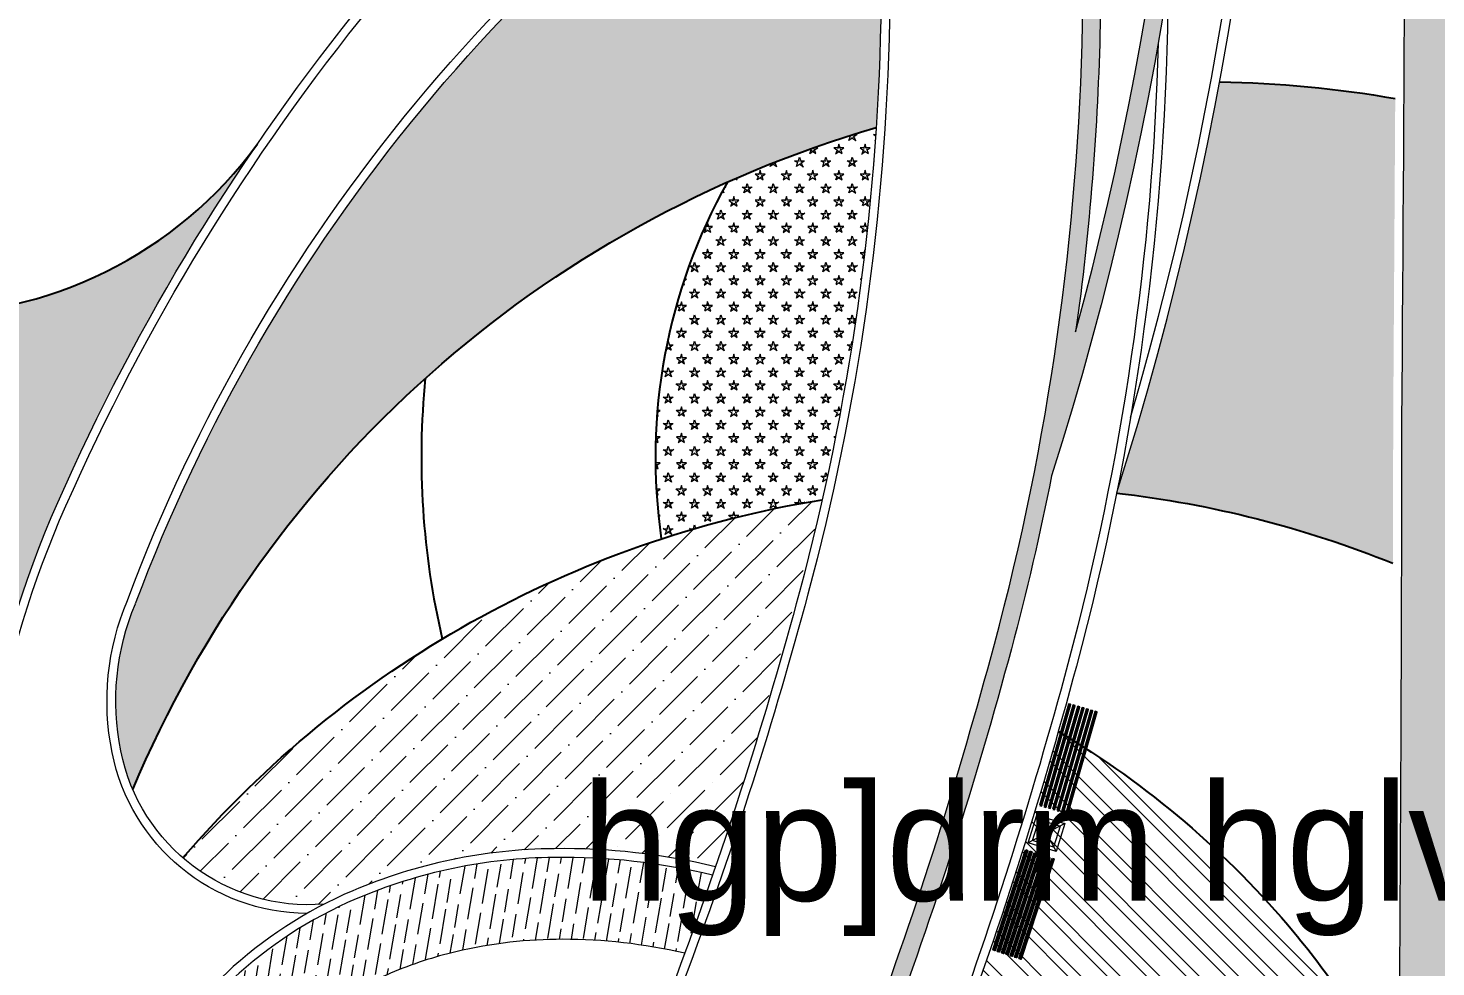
# Model space of a CAD drawing. Header units: inches. Extents: x 685564 to 685654, y 2762991 to 2763113.
# Drawn here: x 685606.58 to 685630.64, y 2763043.36 to 2763059.4 of the extents above; entities that cross this region are included whole.
import ezdxf

# ---------------------------------------------------------------- set-up
doc = ezdxf.new("R2010")
doc.units = ezdxf.units.IN
doc.header["$MEASUREMENT"] = 0
for name, color, linetype in [('BASE SITE$0$L-BASE-TEXT-MASTER', 40, 'Continuous'), ('HDB -HS- FURNITURE-SEATS - CONC. & WOOD', 42, 'Continuous'), ('HDB -PL-SEPERATION MOWING', 40, 'Continuous')]:
    doc.layers.add(name, color=color, linetype=linetype)
for name, color, linetype, lineweight in [('HDB -HS- FURNITURE-TRASH BIN', 10, 'Continuous', 9), ('HDB -HS-BASE- ASPHALT-COLOR (BLUE)', 253, 'Continuous', 9), ('HDB -HS-BASE- ASPHALT-COLOR (RED)', 253, 'Continuous', 9), ('HDB -HS-BASE- ASPHALT-COLOR (WHITE)', 253, 'Continuous', 9), ('HDB -HS-BASE- COLOR CONC. (BIEGE LIGHT)', 253, 'Continuous', 9), ('HDB -HS-BASE- CURB CONC. 15 CM', 34, 'Continuous', 20), ('HDB -HS-BASE- LIMIT OF WORK', 1, 'Continuous', 9), ('HDB -HS-BASE- SEPERATION LINE', 253, 'Continuous', 9), ('HDB -HS-BASE- TACTILE - (FIBER GLASS)', 253, 'Continuous', 9), ('HDB -PL-G. COVERS - Ad', 104, 'Continuous', 9), ('HDB -PL-G. COVERS - Ce', 104, 'Continuous', 9), ('HDB -PL-G. COVERS - Dv', 104, 'Continuous', 9), ('HDB -PL-G. COVERS - Of', 104, 'Continuous', 9), ('HDB -PL-G. COVERS - Pa', 104, 'Continuous', 9), ('HDB -PL-LAWN - Ps', 94, 'Continuous', 9)]:
    doc.layers.add(name, color=color, linetype=linetype, lineweight=lineweight)
doc.styles.add('BASE SITE$0$U-GLMLAY$0$Arabic', font='xarb.shx')
pattern_1 = [(170.3916718562587, (685662.7135365393, 2762594.455906399), (-0.04197170735124682, -0.2479324653651096), []), (260.3916718562587, (685662.0373570883, 2762594.570374691), (0.3336835432019495, -0.3115259613518472), [0.25146, -0.25146]), (260.3916718562587, (685662.1124881385, 2762594.557655992), (0.3336835432019495, -0.3115259613518472), [0.25146, -0.25146]), (170.3916718562587, (685662.0303618038, 2762594.529052614), (-0.4176269579044432, -0.184338969378372), [-0.6858, 0.0762]), (170.3916718562587, (685662.0233665192, 2762594.487730536), (-0.4176269579044432, -0.184338969378372), [-0.6858, 0.0762]), (170.3916718562587, (685662.0163712347, 2762594.446408459), (-0.4176269579044432, -0.184338969378372), [-0.6858, 0.0762]), (170.3916718562587, (685662.0093759501, 2762594.405086381), (-0.4176269579044432, -0.184338969378372), [-0.6858, 0.0762]), (170.3916718562587, (685662.0023806655, 2762594.363764304), (-0.4176269579044432, -0.184338969378372), [-0.6858, 0.0762])]
pattern_2 = [(349.3916718562588, (685662.7135365393, 2762594.455906399), (0.1636597631718714, 0.8738057461006576), []), (349.3916718562588, (685662.6726215986, 2762594.237454962), (0.1636597631718714, 0.8738057461006576), []), (259.3916718562588, (685662.7135365393, 2762594.455906399), (0.8738057461006576, -0.1636597631718713), [-0.22225, 0.22225]), (259.3916718562588, (685662.9319879758, 2762594.414991458), (0.8738057461006576, -0.1636597631718713), [-0.22225, 0.22225]), (259.3916718562588, (685663.1504394124, 2762594.374076517), (0.8738057461006576, -0.1636597631718713), [0.22225, -0.22225]), (259.3916718562588, (685663.368890849, 2762594.333161576), (0.8738057461006576, -0.1636597631718713), [0.22225, -0.22225]), (349.3916718562588, (685662.6317066578, 2762594.019003525), (0.1636597631718714, 0.8738057461006576), [0.22225, -0.22225]), (349.3916718562588, (685662.5907917169, 2762593.800552089), (0.1636597631718714, 0.8738057461006576), [0.22225, -0.22225])]
pattern_3 = [(138.3916718562587, (685662.7135365393, 2762594.455906399), (-0.1054155404908226, -0.1186976255997893), [])]

# ---------------------------------------------------------------- blocks, each defined once
blk = doc.blocks.new('BASE SITE$0$TRBIN 01')
blk.add_wipeout([(-0.24999999970154674, -0.049999998724768575), (-0.2500000020009858, 0.45000000017929), (0.25000000062887956, 0.45000000341091295), (0.25000000106610426, -0.04999999968521667)]).dxf.layer = 'HDB -HS- FURNITURE-TRASH BIN'
at = {"layer": 'HDB -HS- FURNITURE-TRASH BIN'}
for p, q in [((-0.2500000009313226, -0.04999999841675162), (0.2499999990686774, 0.450000002514571)), ((-0.2500000027939677, 0.4500000006519258), (0.25, -0.04999999981373549))]:
    blk.add_line(p, q, dxfattribs=at)
for points in [[(-0.2500000027939677, 0.4500000006519258), (0.2499999990686774, 0.450000002514571), (0.25, -0.04999999981373549), (-0.2500000018626451, -0.0499999993480742)], [(-0.1875000027939677, 0.3875000015832484), (0.1874999976716936, 0.387500002514571), (0.1875, 0.01249999972060323), (-0.1875000018626451, 0.01250000111758709)]]:
    blk.add_lwpolyline(points, close=True, dxfattribs=at)
blk = doc.blocks.new('BASE SITE$0$seat02A')
at = {"layer": 'HDB -HS- FURNITURE-SEATS - CONC. & WOOD'}
for points in [[(0.9000000008381903, 0.4699999990407377), (0.9000000006053597, 0.4999999995343387), (-0.8999999994412065, 0.4999999993015081), (-0.8999999996740371, 0.4699999992735684)], [(0.900000000372529, 0.3916666663717479), (0.900000000372529, 0.4216666663996875), (-0.8999999999068677, 0.4216666661668569), (-0.8999999996740371, 0.3916666659060866)], [(0.9000000001396984, 0.3133333327714354), (0.900000000372529, 0.3433333327993751), (-0.8999999999068677, 0.3433333332650363), (-0.8999999999068677, 0.313333333004266)], [(0.9000000001396984, 0.2349999996367842), (0.900000000372529, 0.2649999994318932), (-0.8999999996740371, 0.2649999996647239), (-0.8999999999068677, 0.2349999998696148)], [(0.9000000006053597, 0.1566666658036411), (0.900000000372529, 0.186666666297242), (-0.8999999999068677, 0.1866666660644114), (-0.8999999999068677, 0.1566666660364717)], [(0.9000000001396984, 0.0783333326689899), (0.9000000006053597, 0.1083333329297602), (-0.8999999999068677, 0.1083333329297602), (-0.8999999994412065, 0.07833333243615925)], [(0.9000000001396984, -2.328306436538696e-10), (0.900000000372529, 0.02999999956227839), (-0.8999999996740371, 0.02999999956227839), (-0.8999999999068677, -4.656612873077393e-10)]]:
    blk.add_lwpolyline(points, close=True, dxfattribs=at)

msp = doc.modelspace()

# ---------------------------------------------------------------- hatches: boundary and pattern name
at = {"layer": 'HDB -HS-BASE- ASPHALT-COLOR (BLUE)'}
h = msp.add_hatch(dxfattribs=at)
h.set_pattern_fill('BOX', color=256, scale=0.035, angle=224)
h.set_pattern_definition(pattern_2)
h.paths.add_polyline_path([(685594.8567814353, 2763103.103829821, -0.005558992174496256), (685614.3061837814, 2763102.454539739, 0.05624110609308549), (685613.7536913973, 2763104.530929411, 0.005375374689294758), (685594.9023969051, 2763105.153322253, 0.1077997410594611), (685588.6895859528, 2763103.942252661, 0.2935845992618385), (685579.7253207623, 2763090.622780306), (685578.1659594958, 2763017.308495765), (685580.1740849633, 2763015.317941251), (685581.7748572166, 2763090.579187606, -0.4145026630126847)])
at = {"layer": 'HDB -HS-BASE- ASPHALT-COLOR (RED)'}
h = msp.add_hatch(dxfattribs=at)
h.set_pattern_fill('BRSTONE', color=256, scale=0.03, angle=135)
h.set_pattern_definition(pattern_1)
h.paths.add_polyline_path([(685594.8122786852, 2763101.104325005, -0.004321876532306083), (685609.9001793558, 2763100.638005959, -0.001287156426287463), (685614.391946698, 2763100.448723273, 0.04721046872790379), (685614.3339712871, 2763102.253103822, 0.005569483612467556), (685594.8523311454, 2763102.903879341, 0.4145026630483832), (685581.9748119927, 2763090.574934659), (685580.3699996435, 2763015.12374081), (685582.1332319056, 2763013.375936705), (685583.7744051238, 2763090.536658135, -0.4145026631048138)])
at = {"layer": 'HDB -HS-BASE- ASPHALT-COLOR (WHITE)'}
h = msp.add_hatch(dxfattribs=at)
h.set_pattern_fill('ANSI31', color=256, scale=0.05, angle=58)
h.set_pattern_definition(pattern_3)
h.paths.add_polyline_path([(685581.9748119927, 2763090.574934659, -0.4145026630224126), (685594.8523311458, 2763102.903879339, -0.005569483612399751), (685614.3339712872, 2763102.253103821, 0.005305932532095368), (685614.3061837814, 2763102.454539739, 0.005559044003935131), (685594.8566000427, 2763103.103833857, 0.4144985104989595), (685581.7748572163, 2763090.579187605), (685580.1740849633, 2763015.317941251), (685580.3699996434, 2763015.12374081)])
at = {"layer": 'HDB -HS-BASE- COLOR CONC. (BIEGE LIGHT)'}
h = msp.add_hatch(dxfattribs=at)
h.set_pattern_fill('MUDSTONE', color=256, scale=2, angle=45, pattern_type=2)
h.set_pattern_definition([(80.39167185625872, (685662.7135365393, 2762594.455906399), (-0.1304295320628458, 0.4277711270830081), [0.6, -0.12, 0.4, -0.18, 0.54, -0.16])])
edge = h.paths.add_edge_path()
edge.add_spline(control_points=[(685609.7992350245, 2763040.504257809), (685609.8010133888, 2763040.507794469), (685609.8027953708, 2763040.511328989), (685610.0266996494, 2763040.954270668), (685610.3089845129, 2763041.364248437), (685610.7853270964, 2763041.899399979), (685610.9530211525, 2763042.065563048), (685611.3028811442, 2763042.373870824), (685611.4871759571, 2763042.517408207), (685612.028794076, 2763042.892313929), (685612.3992037851, 2763043.092279783), (685613.1445268096, 2763043.412250813), (685613.5175285926, 2763043.531968052), (685614.5060472643, 2763043.769200116), (685615.1207099932, 2763043.831320826), (685616.4112258884, 2763043.834412022), (685617.0915839336, 2763043.755427284), (685617.8006178215, 2763043.595610041)], knot_values=[5.122014888690014, 5.122014888690014, 5.122014888690014, 5.122014888690014, 5.123278984332736, 5.123278984332736, 5.280525863836226, 5.280525863836226, 5.35914930358797, 5.35914930358797, 5.437772743339715, 5.437772743339715, 5.588617306720401, 5.588617306720401, 5.739461870101088, 5.739461870101088, 5.990585260147656, 5.990585260147656, 6.283185307179586, 6.283185307179586, 6.283185307179586, 6.283185307179586], degree=3, periodic=0)
edge.add_arc((685550.787721244, 2763068.274376516), 71.41267270212899, 339.7828162022183, 340.9198196796327)
edge.add_arc((685615.7137065635, 2763034.208340087), 11.0240535634917, 76.55394078742232, 92.57568433983583)
edge.add_arc((685615.6503449121, 2763036.397493395), 8.834334130043533, 92.80320422089723, 113.2302997835863)
edge.add_arc((685615.0461524556, 2763037.809654794), 7.298350901977161, 113.2443301830566, 152.9104681225774)
edge.add_arc((685615.0315497161, 2763037.910937971), 7.239709380302107, 153.571485621254, 190.0372157951651)
edge.add_arc((685616.3049533451, 2763038.143431247), 8.534146865539617, 190.0841861058319, 210.5193129360663)
edge.add_arc((685617.9825867892, 2763039.161738194), 10.49651367283391, 210.6572953434558, 227.2947320747692)
edge.add_arc((685618.8692075349, 2763040.035694472), 11.74021996044434, 227.0077971852238, 231.6945741832306)
edge.add_arc((685550.7877212672, 2763068.274376511), 71.41267267906737, 328.3696571299971, 329.5096688850704)
edge.add_spline(control_points=[(685612.3250780249, 2763032.040089677), (685612.1159152999, 2763032.202877536), (685611.9537308064, 2763032.345607994), (685611.4627981675, 2763032.805872281), (685611.1488576692, 2763033.142446013), (685610.5710306447, 2763033.866327937), (685610.3049118138, 2763034.255074915), (685609.7809445154, 2763035.202564648), (685609.542205491, 2763035.773500102), (685609.3119855006, 2763036.694081847), (685609.257457279, 2763036.995368659), (685609.1939333314, 2763037.618084403), (685609.1850919359, 2763037.941077229), (685609.2230198841, 2763038.596585517), (685609.2702990783, 2763038.932703536), (685609.4492527412, 2763039.68889799), (685609.5982333595, 2763040.104522812), (685609.7992350245, 2763040.504257809)], knot_values=[0, 0, 0, 0, 0.0932594616281226, 0.0932594616281226, 0.2897800577314515, 0.2897800577314515, 0.4863006538347805, 0.4863006538347805, 0.729447853706213, 0.729447853706213, 0.8408420262101637, 0.8408420262101637, 0.9522361987141144, 0.9522361987141144, 1.063630371218065, 1.063630371218065, 1.205540368293098, 1.205540368293098, 1.205540368293098, 1.205540368293098], degree=3, periodic=0)
at = {"layer": 'HDB -HS-BASE- TACTILE - (FIBER GLASS)'}
h = msp.add_hatch(dxfattribs=at)
h.set_pattern_fill('HEX', color=256, scale=0.015, angle=1.101909530502398e-09)
h.set_pattern_definition([(1.101909530502398e-09, (0, 0), (-1.586422727553294e-12, 0.08248891973099999), [0.04762499999999999, -0.09524999999999999]), (120.0000000011019, (0, 0), (-0.0714375000169882, -0.04124445986687385), [0.04762499999999997, -0.09524999999999995]), (60.00000000110191, (0.04762500000651926, 0), (-0.07143750001857462, 0.04124445986412612), [0.04762499999999999, -0.09524999999999999])])
edge = h.paths.add_edge_path()
edge.add_line((685598.7123819803, 2763010.655217676), (685598.3922821917, 2763010.659921822))
edge.add_arc((685605.4855016058, 2763007.959118529), 7.590000005359878, 136.9629967561096, 159.1552453876894, ccw=False)
edge.add_arc((685588.4976648696, 2763034.256640107), 24.01728729522852, 294.046486830675, 298.446122335038, ccw=False)
edge.add_arc((685594.6983702903, 2763020.35998278), 8.800000001379308, 194.4713682650765, 294.0464868183484, ccw=False)
edge.add_arc((685609.4328532167, 2763024.162724618), 24.01728729548865, 178.8260988688334, 194.4713682553789, ccw=False)
edge.add_arc((685630.101748254, 2763023.739191941), 44.6905212465797, 164.9812096176381, 178.8260988677832, ccw=False)
edge.add_arc((685659.532998233, 2763015.842766273), 75.16267269090964, 154.258927541327, 164.9812096122485, ccw=False)
edge.add_arc((685659.5329982509, 2763015.842766273), 75.1626727068395, 143.5366454787571, 154.2589275475821, ccw=False)
edge.add_arc((685635.026162444, 2763033.952625836), 44.69052124598123, 129.6917562205878, 143.5366454691452, ccw=False)
edge.add_arc((685621.8230546211, 2763049.86050269), 24.0172872908189, 114.04648684264649, 129.6917562378655, ccw=False)
edge.add_arc((685615.622349198, 2763063.757160012), 8.80000000067112, 14.471368266023717, 114.04648682289579, ccw=False)
edge.add_arc((685600.8878662732, 2763059.954418168), 24.01728729462333, -1.1739011278801854, 14.471368267384605, ccw=False)
edge.add_arc((685580.2189712379, 2763060.377950852), 44.69052124364894, 352.06669874095553, 358.8260988617349, ccw=False)
edge.add_arc((685569.5590581218, 2763069.130548387), 56.91340101852016, 344.8013401172487, 381.0220811879633)
edge.add_arc((685603.4164892612, 2763082.131506436), 20.64564288073456, 21.04970948289462, 36.82773528264045)
edge.add_arc((685609.100258882, 2763087.392502188), 12.96758038966825, 33.2721719890086, 63.43473749500714)
edge.add_arc((685615.3467968071, 2763099.885462841), 0.9999999996429414, 173.4014979236758, 243.4347374919706, ccw=False)
edge.add_arc((685604.8292742892, 2763101.044592751), 9.581219339526262, 353.7431340272525, 355.2379019201795)
edge.add_arc((685575.3823948331, 2762228.124180618), 872.9963426710186, 87.42015616529892, 87.43985873420309, ccw=False)
edge.add_arc((685604.8658016333, 2763101.040850649), 9.844496622037525, 353.7312031532302, 355.3087874761639, ccw=False)
edge.add_arc((685615.3467968073, 2763099.885462841), 0.6999999999325822, 173.4014979244423, 243.4347374843001)
edge.add_arc((685609.1002588822, 2763087.392502188), 13.26758038989314, 33.27217199034391, 63.43473749624252, ccw=False)
edge.add_arc((685603.4436219443, 2763082.14411973), 20.91579044751669, 21.043762884359978, 36.79366452766908, ccw=False)
edge.add_arc((685569.5590581204, 2763069.130548387), 57.21340101999459, -17.683926556147185, 21.022081187618824, ccw=False)
edge.add_arc((685580.2189712385, 2763060.377950852), 44.69052124316253, 344.98120961647777, 348.8699886621075, ccw=False)
edge.add_arc((685550.7877212451, 2763068.274376517), 75.16267270087553, 334.2589275445916, 344.98120961612443, ccw=False)
edge.add_arc((685550.7877212643, 2763068.274376506), 75.16267267869121, 323.5366454717035, 334.2589275459061, ccw=False)
edge.add_arc((685575.2945570559, 2763050.164516935), 44.69052122534918, 309.69175622416606, 323.5366454770642, ccw=False)
edge.add_arc((685588.4976648721, 2763034.256640107), 24.01728729380113, 302.8619032514122, 309.6917562186069, ccw=False)
edge.add_arc((685605.4855016032, 2763007.959118532), 7.290000001801034, 122.8619032575192, 158.2945414619704)
edge = h.paths.add_edge_path(flags=16)
edge.add_arc((685588.4976648703, 2763034.256640105), 23.71728729355476, 294.046486830558, 309.6917562244387)
edge.add_arc((685575.2945570564, 2763050.164516936), 44.39052122542326, 309.6917562232034, 323.53664547592)
edge.add_arc((685550.7877212642, 2763068.274376506), 74.86267267866232, 323.5366454718415, 334.258927546057)
edge.add_arc((685550.787721245, 2763068.274376518), 74.86267270122576, 334.2589275440952, 344.9812096155594)
edge.add_arc((685580.2189712378, 2763060.377950851), 44.39052124376136, 344.9812096168829, 358.8260988626546)
edge.add_arc((685600.8878662715, 2763059.954418169), 23.71728729620562, 358.8260988706735, 374.4713682663473)
edge.add_arc((685615.6223491981, 2763063.757160012), 8.500000000577765, 14.47136826906181, 114.0464868234739)
edge.add_arc((685621.8230546206, 2763049.860502689), 23.71728729096087, 114.046486841361, 129.691756236237)
edge.add_arc((685635.0261624445, 2763033.952625837), 44.39052124598085, 129.6917562212937, 143.5366454701119)
edge.add_arc((685659.532998251, 2763015.842766274), 74.86267270657788, 143.53664547921, 154.2589275480607)
edge.add_arc((685659.5329982304, 2763015.842766272), 74.86267268885942, 154.2589275399275, 164.9812096108158)
edge.add_arc((685630.101748254, 2763023.739191941), 44.39052124669299, 164.9812096172759, 178.8260988675389)
edge.add_arc((685609.4328532183, 2763024.162724619), 23.71728729714629, 178.8260988695948, 194.471368255279)
edge.add_arc((685594.6983702905, 2763020.359982779), 8.500000001134085, 194.4713682616106, 294.0464868173327)
at = {"layer": 'HDB -PL-G. COVERS - Ce'}
h = msp.add_hatch(dxfattribs=at)
h.set_pattern_fill('ANSI36', color=256, scale=0.1151659422314037, style=0)
h.set_pattern_definition([(45, (0, 0), (0.1939161858116737, 0.7110260146428032), [0.9141296664617665, -0.1828259332923533, 0, -0.1828259332923533])])
h.paths.add_polyline_path([(685609.2250159626, 2763045.225293201, 0.2019187663235211), (685611.6408297309, 2763044.433983134, -0.0179911934026901), (685612.1258946788, 2763044.661663668, -0.09885497279382957), (685615.5696776452, 2763045.381465375, -0.06229988005628005), (685618.3262409673, 2763045.072691749, 0.01719527332480376), (685619.7610008566, 2763049.768795684, 0.009904028701799995), (685620.1501474393, 2763051.343159936, 0.1765844966727181)])
at = {"layer": 'HDB -PL-G. COVERS - Dv'}
h = msp.add_hatch(dxfattribs=at)
h.set_pattern_fill('ENGINE', color=256, scale=2, angle=-1.200101304298214e-10, pattern_type=2)
h.set_pattern_definition([(90, (685619.1932903369, 2763060.765713915), (-1.999999999995811, 2.000000000004189), [0.14, -1.86]), (209.05459999988, (685619.4332903369, 2763061.765713915), (-14.00000076915613, -8.000000054369233), [0.411826, -20.179436]), (179.99999999988, (685619.9732903369, 2763061.765713915), (-2.00000000000419, -1.999999999995811), [0.54, -1.46]), (147.52879999988, (685620.1932903369, 2763061.625713915), (-15.9999975066011, 10.00000260503299), [0.2607679999999998, -25.81604199999999]), (236.30989999988, (685619.1532903368, 2763061.305713915), (-2.000002669022761, -3.999999115538131), [0.144222, -7.06688]), (212.90519999988, (685619.4932903369, 2763061.525713915), (28.00001346113438, 17.99998015161188), [0.40497, -40.091944]), (179.99999999988, (685619.8932903368, 2763061.525713915), (-2.00000000000419, -1.999999999995811), [0.4, -1.6]), (146.30989999988, (685619.9532903369, 2763061.485713915), (-3.99999911553813, 2.000002669022762), [0.07211199999999995, -7.138991999999997]), (270, (685619.1932903369, 2763060.905713915), (1.99999999999581, -2.00000000000419), [0.14, -1.86]), (237.52879999988, (685619.3332903369, 2763061.125713915), (-10.00000260503299, -15.9999975066011), [0.260768, -25.816042]), (210.25639999988, (685619.5732903369, 2763061.265713915), (14.00000491172622, 7.999989773576067), [0.277848, -27.50704]), (179.99999999988, (685619.8332903369, 2763061.265713915), (-2.00000000000419, -1.999999999995811), [0.26, -1.74]), (270, (685619.4532903369, 2763060.825713915), (1.99999999999581, -2.00000000000419), [0.06, -1.94]), (243.43489999988, (685619.5132903369, 2763060.945713915), (2.00000261879695, 1.999998315877626), [0.134164, -4.337972]), (213.69009999988, (685619.6332903369, 2763061.025713915), (3.999999115546509, 2.000002669006005), [0.144222, -7.06688]), (179.99999999988, (685619.6932903369, 2763061.025713915), (-2.00000000000419, -1.999999999995811), [0.06, -1.94]), (179.99999999988, (685619.1932903369, 2763060.025713915), (-2.00000000000419, -1.999999999995811), [0.06, -1.94]), (213.69009999988, (685619.1332903369, 2763060.025713915), (3.999999115546509, 2.000002669006005), [0.072112, -7.138992]), (179.99999999988, (685619.3332903369, 2763060.265713915), (-2.00000000000419, -1.999999999995811), [0.26, -1.74]), (146.30989999988, (685619.4532903369, 2763060.485713915), (-3.99999911553813, 2.000002669022762), [0.07211199999999995, -7.138991999999997]), (179.99999999988, (685619.3932903368, 2763060.525713915), (-2.00000000000419, -1.999999999995811), [0.32, -1.68]), (147.52879999988, (685619.6932903369, 2763060.625713915), (-15.9999975066011, 10.00000260503299), [0.2607679999999998, -25.81604199999999]), (179.99999999988, (685619.4732903369, 2763060.765713915), (-2.00000000000419, -1.999999999995811), [0.4, -1.6]), (90, (685619.6932903369, 2763059.765713915), (-1.999999999995811, 2.000000000004189), [0.14, -1.86]), (270, (685619.1932903369, 2763060.025713915), (1.99999999999581, -2.00000000000419), [0.26, -1.74]), (239.74359999988, (685619.4732903369, 2763060.505713915), (-7.999989773634721, -14.00000491169271), [0.5556979999999999, -27.22919]), (209.47589999988, (685619.9332903369, 2763060.765713915), (31.9999974509982, 18.00000563862902), [0.5283939999999999, -52.310986]), (179.99999999988, (685620.4732903369, 2763060.765713915), (-2.00000000000419, -1.999999999995811), [0.54, -1.46]), (147.52879999988, (685620.6932903369, 2763060.625713915), (-15.9999975066011, 10.00000260503299), [0.2607679999999998, -25.81604199999999]), (270, (685619.4532903369, 2763059.965713915), (1.99999999999581, -2.00000000000419), [0.2, -1.8]), (239.53449999988, (685619.6532903368, 2763060.305713915), (-13.99998073163959, -24.00001015653411), [0.394462, -39.051704]), (212.90519999988, (685619.9932903369, 2763060.525713915), (28.00001346113438, 17.99998015161188), [0.40497, -40.091944]), (179.99999999988, (685620.3932903368, 2763060.525713915), (-2.00000000000419, -1.999999999995811), [0.4, -1.6]), (146.30989999988, (685620.4532903369, 2763060.485713915), (-3.99999911553813, 2.000002669022762), [0.07211199999999995, -7.138991999999997]), (270, (685619.6932903369, 2763059.905713915), (1.99999999999581, -2.00000000000419), [0.14, -1.86]), (237.52879999988, (685619.8332903369, 2763060.125713915), (-10.00000260503299, -15.9999975066011), [0.260768, -25.816042]), (210.25639999988, (685620.0732903369, 2763060.265713915), (14.00000491172622, 7.999989773576067), [0.277848, -27.50704]), (179.99999999988, (685620.3332903369, 2763060.265713915), (-2.00000000000419, -1.999999999995811), [0.26, -1.74]), (270, (685619.9532903369, 2763059.825713915), (1.99999999999581, -2.00000000000419), [0.06, -1.94]), (243.43489999988, (685620.0132903368, 2763059.945713915), (2.00000261879695, 1.999998315877626), [0.134164, -4.337972]), (213.69009999988, (685620.1332903369, 2763060.025713915), (3.999999115546509, 2.000002669006005), [0.144222, -7.06688]), (179.99999999988, (685620.1932903369, 2763060.025713915), (-2.00000000000419, -1.999999999995811), [0.06, -1.94]), (179.99999999988, (685620.6932903369, 2763061.025713915), (-2.00000000000419, -1.999999999995811), [0.06, -1.94]), (213.69009999988, (685620.6332903369, 2763061.025713915), (3.999999115546509, 2.000002669006005), [0.144222, -7.06688]), (243.43489999988, (685620.5132903369, 2763060.945713915), (2.00000261879695, 1.999998315877626), [0.134164, -4.337972]), (270, (685620.4532903369, 2763060.825713915), (1.99999999999581, -2.00000000000419), [0.06, -1.94]), (179.99999999988, (685620.8332903369, 2763061.265713915), (-2.00000000000419, -1.999999999995811), [0.26, -1.74]), (210.25639999988, (685620.5732903369, 2763061.265713915), (14.00000491172622, 7.999989773576067), [0.277848, -27.50704]), (237.52879999988, (685620.3332903369, 2763061.125713915), (-10.00000260503299, -15.9999975066011), [0.260768, -25.816042]), (270, (685620.1932903369, 2763060.905713915), (1.99999999999581, -2.00000000000419), [0.14, -1.86]), (146.30989999988, (685620.9532903369, 2763061.485713915), (-3.99999911553813, 2.000002669022762), [0.07211199999999995, -7.138991999999997]), (179.99999999988, (685620.8932903368, 2763061.525713915), (-2.00000000000419, -1.999999999995811), [0.4, -1.6]), (212.90519999988, (685620.4932903369, 2763061.525713915), (28.00001346113438, 17.99998015161188), [0.40497, -40.091944]), (239.53449999988, (685620.1532903368, 2763061.305713915), (-13.99998073163959, -24.00001015653411), [0.394462, -39.051704]), (270, (685619.9532903369, 2763060.965713915), (1.99999999999581, -2.00000000000419), [0.2, -1.8]), (149.03619999988, (685621.0732903369, 2763061.705713915), (5.999996044567617, -4.000004967094033), [0.11662, -11.545284]), (179.99999999988, (685620.9732903369, 2763061.765713915), (-2.00000000000419, -1.999999999995811), [0.54, -1.46]), (209.47589999988, (685620.4332903369, 2763061.765713915), (31.9999974509982, 18.00000563862902), [0.5283939999999999, -52.310986]), (239.74359999988, (685619.9732903369, 2763061.505713915), (-7.999989773634721, -14.00000491169271), [0.5556979999999999, -27.22919]), (270, (685619.6932903369, 2763061.025713915), (1.99999999999581, -2.00000000000419), [0.4, -1.6]), (90, (685620.1932903369, 2763060.765713915), (-1.999999999995811, 2.000000000004189), [0.14, -1.86]), (90, (685620.6932903369, 2763059.765713915), (-1.999999999995811, 2.000000000004189), [0.14, -1.86]), (270, (685620.1932903369, 2763060.025713915), (1.99999999999581, -2.00000000000419), [0.26, -1.74]), (239.74359999988, (685620.4732903369, 2763060.505713915), (-7.999989773634721, -14.00000491169271), [0.5556979999999999, -27.22919]), (209.47589999988, (685620.9332903369, 2763060.765713915), (31.9999974509982, 18.00000563862902), [0.5283939999999999, -52.310986]), (179.99999999988, (685621.0732903369, 2763060.765713915), (-2.00000000000419, -1.999999999995811), [0.14, -1.86]), (270, (685620.4532903369, 2763059.965713915), (1.99999999999581, -2.00000000000419), [0.2, -1.8]), (239.53449999988, (685620.6532903368, 2763060.305713915), (-13.99998073163959, -24.00001015653411), [0.394462, -39.051704]), (212.90519999988, (685620.9932903369, 2763060.525713915), (28.00001346113438, 17.99998015161188), [0.40497, -40.091944]), (179.99999999988, (685621.0732903369, 2763060.525713915), (-2.00000000000419, -1.999999999995811), [0.08, -1.92]), (270, (685620.6932903369, 2763059.905713915), (1.99999999999581, -2.00000000000419), [0.14, -1.86]), (237.52879999988, (685620.8332903369, 2763060.125713915), (-10.00000260503299, -15.9999975066011), [0.260768, -25.816042]), (210.25639999988, (685621.0732903369, 2763060.265713915), (14.00000491172622, 7.999989773576067), [0.277848, -27.50704]), (359.99999999988, (685621.0732903369, 2763060.265713915), (2.000000000004189, 1.999999999995811), [0, -2]), (270, (685620.9532903369, 2763059.825713915), (1.99999999999581, -2.00000000000419), [0.06, -1.94]), (243.43489999988, (685621.0132903368, 2763059.945713915), (2.00000261879695, 1.999998315877626), [0.134164, -4.337972]), (213.69009999988, (685621.0732903369, 2763059.985713915), (3.999999115546509, 2.000002669006005), [0.072112, -7.138992]), (241.38949999988, (685621.0732903369, 2763061.185713915), (10.00001340068434, 17.99999299622702), [0.2506, -24.809328]), (270, (685620.9532903369, 2763060.965713915), (1.99999999999581, -2.00000000000419), [0.2, -1.8]), (210.96379999988, (685621.0732903369, 2763061.565713915), (-5.999996044584374, -4.000004967068896), [0.11662, -11.545284]), (239.74359999988, (685620.9732903369, 2763061.505713915), (-7.999989773634721, -14.00000491169271), [0.5556979999999999, -27.22919]), (270, (685620.6932903369, 2763061.025713915), (1.99999999999581, -2.00000000000419), [0.4, -1.6])])
h.paths.add_polyline_path([(685621.1508998536, 2763059.539202135, 0.0603495376267196), (685620.6639262671, 2763064.389548989, 0.1674199145582498), (685608.4144608799, 2763049.56648931, 0.1504328410830374), (685608.1610038959, 2763047.054121295, 0.05295399219812007), (685608.368051322, 2763046.393906055, -0.2260593590451281), (685621.0718757123, 2763057.700923462, 0.0112370868767245)])
at = {"layer": 'HDB -PL-G. COVERS - Of'}
h = msp.add_hatch(dxfattribs=at)
h.set_pattern_fill('DSTAR', color=256, scale=0.4488188976377953, angle=-1.200101304298214e-10, pattern_type=2)
h.set_pattern_definition([(359.99999999988, (685601.7234933261, 2763035.587155918), (0.4488188976387354, 0.4488188976368552), [0.08527559055118111, -0.3635433070866143]), (216.25379999988, (685601.8940445073, 2763035.587155918), (4.937010055169807, 3.590547979991531), [0.08348525196850394, -8.26502872440945]), (71.56509999987999, (685601.754910649, 2763035.48841576), (-0.4488181809758514, -0.8976379903281843), [0.08515755118110219, -1.334132574803147]), (288.43489999988, (685601.8087689169, 2763035.649990563), (0.4488181809720911, -0.8976379903300645), [0.08515755118110216, -1.334132574803147]), (145.49149999988, (685601.8626271845, 2763035.48841576), (5.834647037816748, -4.039367771336086), [0.0871449212598425, -8.627341818897635]), (289.6537999998799, (685601.8401862398, 2763035.551250406), (1.795273457471466, -4.937008832519939), [0.06672186614173223, -6.605450834645666]), (359.99999999988, (685601.8267216727, 2763035.587155918), (0.4488188976387354, 0.4488188976368552), [0.0673228346456693, -0.381496062992126]), (74.05459999987998, (685601.7908161609, 2763035.587155918), (0.4488188479556791, 1.79527564739412), [0.06534892913385824, -3.202102015748031]), (213.69009999988, (685601.8087689169, 2763035.524321273), (0.8976375967958702, 0.4488194965879618), [0.06472955905511793, -1.553509866141729]), (146.30989999988, (685601.777351594, 2763035.551250406), (-0.89763759679399, 0.4488194965917223), [0.06472955905511807, -1.553509866141732]), (33.69009999987998, (685602.0645956884, 2763035.775659855), (-0.8976375967958702, -0.4488194965879619), [0.06472955905511811, -1.553509866141732]), (326.3098999998799, (685602.0331783657, 2763035.748730721), (0.8976375967939902, -0.4488194965917221), [0.06472955905511811, -1.553509866141732]), (105.94539999988, (685602.0511311215, 2763035.811565366), (0.4488188479481583, -1.795275647396), [0.06534892913385826, -3.202102015748031]), (179.99999999988, (685602.0152256096, 2763035.811565366), (-0.4488188976387356, -0.4488188976368552), [0.0673228346456693, -0.381496062992126]), (250.34619999988, (685602.0017610427, 2763035.775659855), (1.795273457492145, 4.93700883251242), [0.06672186614173228, -6.605450834645669]), (34.50849999987999, (685601.979320098, 2763035.712825209), (5.834647037833669, 4.039367771311642), [0.08714492125984234, -8.627341818897616]), (251.56509999988, (685602.0331783657, 2763035.874400013), (0.4488181809758518, 0.8976379903281843), [0.08515755118110219, -1.334132574803147]), (108.4348999998799, (685602.0870366333, 2763035.712825209), (-0.448818180972091, 0.8976379903300649), [0.08515755118110217, -1.334132574803147]), (323.7461999998799, (685601.9479027753, 2763035.811565366), (4.937010055154766, -3.590547980012212), [0.08348525196850394, -8.26502872440945]), (179.99999999988, (685602.1184539562, 2763035.811565366), (-0.4488188976387356, -0.4488188976368552), [0.08527559055118111, -0.3635433070866143])])
edge = h.paths.add_edge_path()
edge.add_arc((685626.5854276313, 2763038.7161561), 19.76918426715552, 106.1943422039242, 114.0468226841859)
edge.add_arc((685626.9142099334, 2763052.063755412), 9.61474022644582, 150.6959891667345, 188.3053459849405)
edge.add_arc((685623.0788887395, 2763033.299242918), 18.28005653589869, 99.21938229096662, 108.098021419439, ccw=False)
edge.add_arc((685580.2189711814, 2763060.377950854), 40.94052129940895, 347.2509715785956, 356.2508566614742)
at = {"layer": 'HDB -PL-G. COVERS - Pa'}
h = msp.add_hatch(dxfattribs=at)
h.set_pattern_fill('BOX', color=256, scale=0.04, style=0)
h.set_pattern_definition([(90, (774113.111, 3046004.494), (-1.016, 6.221205739668554e-17), []), (90, (774113.365, 3046004.494), (-1.016, 6.221205739668554e-17), []), (0, (774113.111, 3046004.494), (0, 1.016), [-0.254, 0.254]), (0, (774113.111, 3046004.748), (0, 1.016), [-0.254, 0.254]), (0, (774113.111, 3046005.002), (0, 1.016), [0.254, -0.254]), (0, (774113.111, 3046005.256), (0, 1.016), [0.254, -0.254]), (90, (774113.6190000001, 3046004.494), (-1.016, 6.221205739668554e-17), [0.254, -0.254]), (90, (774113.873, 3046004.494), (-1.016, 6.221205739668554e-17), [0.254, -0.254])])
edge = h.paths.add_edge_path()
edge.add_spline(control_points=[(685596.490154487, 2763066.556087102), (685596.5422100087, 2763066.527332264), (685596.5941955633, 2763066.499485485), (685597.3903278457, 2763066.086465522), (685598.1129220676, 2763065.892485698), (685599.3590481819, 2763065.916711465), (685599.8807922243, 2763066.13117572), (685600.6446810248, 2763066.920701223), (685600.8878972351, 2763067.500682931), (685601.006192081, 2763068.668365702), (685600.982501575, 2763069.175262307), (685600.8909026466, 2763069.711956345)], knot_values=[2.295057620312542, 2.295057620312542, 2.295057620312542, 2.295057620312542, 2.327051111406274, 2.327051111406274, 2.78594165252747, 2.78594165252747, 3.244832193648667, 3.244832193648667, 3.703722734769863, 3.703722734769863, 3.995626504668023, 3.995626504668023, 3.995626504668023, 3.995626504668023], degree=3, periodic=0)
edge.add_arc((685597.5124034241, 2763069.776875611), 3.37912289017046, 252.39103579697928, 358.8991732706812, ccw=False)
edge = h.paths.add_edge_path()
edge.add_spline(control_points=[(685595.4221202683, 2763077.123264833), (685595.3667198218, 2763077.149941692), (685595.3114697952, 2763077.175539996), (685594.5204360555, 2763077.527454611), (685593.8194527298, 2763077.657129192), (685592.8604426124, 2763077.537464324), (685592.5347861166, 2763077.414748564), (685592.2600450818, 2763077.220648704)], knot_values=[5.504950629177488, 5.504950629177488, 5.504950629177488, 5.504950629177488, 5.539284899254651, 5.539284899254651, 5.998175440375848, 5.998175440375848, 6.283185307179586, 6.283185307179586, 6.283185307179586, 6.283185307179586], degree=3, periodic=0)
edge.add_spline(control_points=[(685592.2600450818, 2763077.220648704), (685591.9546658951, 2763077.004903511), (685591.7113589166, 2763076.700219909), (685591.3717016842, 2763075.932772356), (685591.2762241135, 2763075.470020795), (685591.256374721, 2763074.704089209), (685591.2685246252, 2763074.444621679), (685591.298971073, 2763074.175704188)], knot_values=[0, 0, 0, 0, 0.3167931626808945, 0.3167931626808945, 0.633586325361789, 0.633586325361789, 0.7842182126327237, 0.7842182126327237, 0.7842182126327237, 0.7842182126327237], degree=3, periodic=0)
edge.add_arc((685594.5769549422, 2763073.94792939), 3.285887947626219, 75.09538472056357, 176.0251204554823, ccw=False)
h.paths.add_polyline_path([(685629.9434912084, 2763058.198046519, 0.03817137954552881), (685626.9428304379, 2763058.482109383, -0.03104880555061735), (685625.1824591786, 2763051.457862306, -0.06692265901903524), (685629.903826882, 2763050.257446991, 0.0003212291924024489), (685629.9086272985, 2763052.665858306, 7.784475911250573e-05)])

# ---------------------------------------------------------------- linework, layer by layer
at = {"layer": 'HDB -HS-BASE- CURB CONC. 15 CM'}
for points in [[(685625.4205067636, 2763052.750725012, 0.1644929138734758), (685623.897905913, 2763090.013308714)], [(685625.1845356908, 2763051.464399297, 0.1702212366259818), (685624.0379222499, 2763090.067117871)], [(685589.6633525675, 2763019.060522686, -0.06837160635296366), (685589.0198511166, 2763024.581013715, -0.06048331803484659), (685590.4148424956, 2763034.387217465, -0.04681894569804073), (685595.0717814238, 2763046.922786384, -0.04681894569139641), (685601.9796393471, 2763058.37307316, -0.06048331802435594), (685608.783408944, 2763065.571430763, -0.06837160638442853), (685613.5034650946, 2763068.505878803, -0.06837160638442853)], [(685589.8085934634, 2763019.098007111, -0.06837160635359031), (685589.1698196345, 2763024.577940664, -0.06048331803667294), (685590.5597186296, 2763034.348347093, -0.04681894569874932), (685595.206896312, 2763046.857640647, -0.04681894569137011), (685602.1002749173, 2763058.28392688, -0.06048331802471868), (685608.8792075103, 2763065.456007045, -0.06837160638375026), (685613.5645867515, 2763068.36889653, -0.06837160638375026)], [(685608.5084124296, 2763034.321753821, -0.2550017870305152), (685607.0857918902, 2763051.297602768, -0.1338634671715126), (685619.6613736937, 2763066.788460249, -0.1335195980782223)], [(685608.128596237, 2763035.217394955, -0.2405995113531642), (685607.2230136949, 2763051.237020788, -0.1338697494908494), (685619.7496223142, 2763066.667162869)], [(685620.5121260256, 2763065.019135679, -0.06837160637177045), (685621.1508998533, 2763059.539202124, -0.06048331801458817), (685619.7610008604, 2763049.768795698, -0.0468189457032339), (685615.1138231775, 2763037.259502141, -0.0468189457153731), (685608.2204445697, 2763025.83321591, -0.06048331804028128), (685601.4415119783, 2763018.661135744, -0.06837160637215521), (685596.7561327383, 2763015.74824626, -0.06837160637215521)], [(685620.6573669215, 2763065.056620105, -0.06837160637101024), (685621.3008683713, 2763059.536129074, -0.06048331801567829), (685619.9058769944, 2763049.729925327, -0.04681894570265847), (685615.2489380657, 2763037.194356405, -0.04681894571513762), (685608.3410801401, 2763025.74406963, -0.06048331803986175), (685601.5373105446, 2763018.545712026, -0.06837160637291867), (685596.8172543952, 2763015.611263987, -0.06837160637291867)], [(685608.2750704152, 2763049.621980418, -0.1678300324126978), (685620.6287088705, 2763064.543761022, -0.1560193655855498)], [(685608.4155099103, 2763049.569285559, -0.1673939125057931), (685620.6639262671, 2763064.389548989, -0.166790842328541)], [(685611.3445677527, 2763044.273108098, -0.3550022228698932), (685608.0139370487, 2763047.024602785, -0.1502575090719029), (685608.2750704148, 2763049.621980418)], [(685611.6408297304, 2763044.433983134, -0.3805908090565815), (685608.1610038942, 2763047.054121304, -0.1502575090637498), (685608.4133179485, 2763049.563777158, -0.1502575090637498)], [(685618.3262409673, 2763045.072691749, 0.06229988005560607), (685615.5696776452, 2763045.381465375, 0.09885497279405439), (685612.1258946788, 2763044.661663668, 0.1755511520621598), (685608.4149152975, 2763041.201501623, 0.1755511520621598)], [(685618.2771278466, 2763044.930216243, 0.06197781954868598), (685615.5713175262, 2763045.231474048, 0.0988633480301334), (685612.1847379416, 2763044.523687328, 0.1755511520651129), (685608.5484597003, 2763041.133194285)]]:
    msp.add_lwpolyline(points, format="xyb", dxfattribs=at)
at = {"layer": 'HDB -HS-BASE- LIMIT OF WORK', "lineweight": 0, "const_width": 0.3}
msp.add_lwpolyline([(685634.0203, 2763017.953500001), (685627.1901000002, 2763011.062899999), (685585.0396999996, 2763010.494899999), (685578.0225, 2763017.4507), (685578.0654999996, 2763019.6329), (685579.7708999999, 2763099.8171), (685585.4855000004, 2763105.462300001, -0.01201942580677122), (685627.6359000001, 2763103.963099999), (685634.5456999997, 2763096.484300001, 0.01464342246911221), (685634.4801000003, 2763094.6291, -0.0005903599629738114), (685634.2587000001, 2763052.6635, -0.002997699713593471), (685634.0932999998, 2763030.1369, 0.00312229804097575)], format="xyb", close=True, dxfattribs=at)
at = {"layer": 'HDB -HS-BASE- SEPERATION LINE'}
for points in [[(685598.3980074415, 2763010.674910596, -0.09660228664792862), (685599.9378712093, 2763013.139069983, -0.01919938990918852), (685598.2841741603, 2763012.323689441, -0.4640525938224931), (685586.1775710669, 2763018.160896466, -0.06837160634558997), (685585.4206066872, 2763024.654766938, -0.06048331803180157), (685586.9378152781, 2763035.320106383, -0.04681894570070703), (685591.8290241063, 2763048.486284059, -0.0468189456916509), (685599.0843856591, 2763060.51258387, -0.06048331802499955), (685606.4842433518, 2763068.341599996, -0.06837160638370943), (685612.0365453276, 2763071.79345335, -0.4640525938281009), (685624.1431484208, 2763065.956246325, -0.06837160638392244), (685624.9001128017, 2763059.46237585, -0.02950200162516445), (685624.4817778654, 2763054.209755129, 0.1593719174816065), (685622.6844309932, 2763089.546962684, 0.06895359643741543), (685619.9421146241, 2763094.50673477, 0.1323741852416862), (685614.8995799128, 2763098.9910373, -0.3154582495551354), (685614.3534210372, 2763100.000374021, 0.1253521370301001), (685613.6924730844, 2763104.683750778)], [(685614.0171409383, 2763104.669500911, -0.1223323876902523), (685614.6514337682, 2763099.965900667, 0.3154582495285713), (685615.033744981, 2763099.259364963, -0.1323741852420731), (685620.1929367995, 2763094.671319813, -0.068830299238998), (685622.964463667, 2763089.654580999, -0.1705110584255556), (685624.0689391708, 2763051.751074168, -0.01696962818067099), (685623.382904211, 2763048.797036409, -0.04681894570338228), (685618.4916953826, 2763035.63085873, -0.04681894571508067), (685611.236333828, 2763023.604558918, -0.06048331804374315), (685603.836476137, 2763015.775542793, -0.0298096805181141), (685601.5298305594, 2763014.082578878, 0.1549376234293935), (685598.7220084501, 2763010.679276688, 0.1549376234293935)]]:
    msp.add_lwpolyline(points, format="xyb", dxfattribs=at)
msp.add_lwpolyline([(685598.1619308465, 2763012.597653986, 0.06837160637753871), (685603.6448790043, 2763016.006390229, 0.06048331804307162), (685610.9950626873, 2763023.782851477, 0.0468189457151254), (685618.2214656061, 2763035.761150203, 0.04681894570315193), (685623.0931519428, 2763048.874777152, 0.06048331801275187), (685624.6001757659, 2763059.468521952, 0.06837160638538509), (685623.8526666291, 2763065.881277474, 0.4640525938270456), (685612.1587886414, 2763071.519488804, 0.0683716063825411), (685606.6758404846, 2763068.11075256, 0.06048331802612828), (685599.3256567997, 2763060.334291311, 0.04681894569160173), (685592.0992538828, 2763048.355992586, 0.04681894570060224), (685587.2275675461, 2763035.242365641, 0.06048331803252478), (685585.720543723, 2763024.648620836, 0.06837160634162348), (685586.4680528586, 2763018.235865318, 0.4640525938212401)], format="xyb", close=True, dxfattribs=at)
msp.add_open_spline([(685617.8006178215, 2763043.595610041), (685617.0915839336, 2763043.755427284), (685616.4112258884, 2763043.834412022), (685615.1207099932, 2763043.831320826), (685614.5060472643, 2763043.769200116), (685613.5175285926, 2763043.531968052), (685613.1445268096, 2763043.412250813), (685612.3992037851, 2763043.092279783), (685612.028794076, 2763042.892313929), (685611.4871759571, 2763042.517408207), (685611.3028811442, 2763042.373870824), (685610.9530211525, 2763042.065563048), (685610.7853270964, 2763041.899399979), (685610.3089845129, 2763041.364248437), (685610.0266996494, 2763040.954270668), (685609.8027953708, 2763040.511328989), (685609.8010133888, 2763040.507794469), (685609.7992350245, 2763040.504257809)], degree=3, knots=[5.122014888690014, 5.122014888690014, 5.122014888690014, 5.122014888690014, 5.414614935721945, 5.414614935721945, 5.665738325768513, 5.665738325768513, 5.816582889149199, 5.816582889149199, 5.967427452529885, 5.967427452529885, 6.04605089228163, 6.04605089228163, 6.124674332033375, 6.124674332033375, 6.281921211536864, 6.281921211536864, 6.283185307179586, 6.283185307179586, 6.283185307179586, 6.283185307179586], dxfattribs=at)
at = {"layer": 'HDB -PL-SEPERATION MOWING'}
for points in [[(685626.9428304379, 2763058.482109383, -0.03817137954480158), (685629.9434912084, 2763058.198046519)], [(685608.3680513218, 2763046.393906055, -0.2260593590546129), (685621.0718757123, 2763057.700923463, -0.2244286650411446)], [(685604.5882018365, 2763054.506161341, 0.2464616983294243), (685610.4970982324, 2763057.420865154)], [(685618.5298198202, 2763056.769627494, 0.1655908724967327), (685617.400306068, 2763050.674920338, 0.1655908724967327)], [(685613.3668006813, 2763053.4161067, 0.08248007583073531), (685613.657006038, 2763048.964126996)], [(685625.1832218351, 2763051.457773941, -0.06691211205156423), (685629.903826882, 2763050.257446991)], [(685609.2250159625, 2763045.225293201, -0.1765844966744532), (685620.1501474392, 2763051.343159936, -0.175118866692471)], [(685624.1858637803, 2763047.385702861, -0.08472129947000365), (685628.2146994775, 2763043.950575498, -0.05271279497485226), (685629.8602504088, 2763041.495063362, -0.1035826000306366)]]:
    msp.add_lwpolyline(points, format="xyb", dxfattribs=at)

# ---------------------------------------------------------------- next in the draw order: block references
at = {"layer": 'HDB -HS- FURNITURE-TRASH BIN', "extrusion": (-0.0009409321747979801, 0.0002909255712894113, 0.9999995150043596), "rotation": 252.8189914027129}
msp.add_blockref('BASE SITE$0$TRBIN 01', (685623.4866532822, 2763045.773521894, 158.7152148490711), dxfattribs=at)

# ---------------------------------------------------------------- next in the draw order: hatches: boundary and pattern name
at = {"layer": 'HDB -HS-BASE- ASPHALT-COLOR (BLUE)'}
h = msp.add_hatch(dxfattribs=at)
h.set_pattern_fill('BOX', color=256, scale=0.035, angle=224)
h.set_pattern_definition(pattern_2)
h.paths.add_polyline_path([(685614.0762442417, 2763104.516747763, -0.05459309394906626), (685614.6102273278, 2763102.440951235, -0.001573380600005378), (685620.1119417764, 2763102.176756753, -0.4005902697732342), (685632.2576355956, 2763089.33723563, -0.0005158602859908865), (685632.0586811422, 2763052.672012627, -0.002998614858845619), (685631.8933601491, 2763030.16491471, 0.003689155610750146), (685631.8233179172, 2763015.73708983), (685633.8702874639, 2763017.802160891, -0.003161054172988933), (685633.9431928704, 2763030.138701941, 0.002997766158958707), (685634.10867221, 2763052.664010239, 0.0005157866302563479), (685634.3076158019, 2763089.328226993, 0.4005902697550076), (685620.2167132079, 2763104.224077672, 0.001751919124102763)])
at = {"layer": 'HDB -HS-BASE- ASPHALT-COLOR (RED)'}
h = msp.add_hatch(dxfattribs=at)
h.set_pattern_fill('BRSTONE', color=256, scale=0.03, angle=135)
h.set_pattern_definition(pattern_1)
h.paths.add_polyline_path([(685632.0576375272, 2763089.338114521, 0.4005902697549744), (685620.1017201745, 2763101.977018127, 0.001563146124508598), (685614.6370473726, 2763102.239545969, -0.04657987291952496), (685614.6900685999, 2763100.410063587, -0.001524769224945292), (685620.0095932793, 2763100.154099557, -0.4005902698167392), (685630.2575224409, 2763089.320753609, -0.0005157812731147128), (685630.0586266443, 2763052.665272669, -0.002997704109577329), (685629.8935056848, 2763030.188991525, 0.004200797463463335), (685629.8304385521, 2763013.726587275), (685631.6238457327, 2763015.535853698, -0.003740499564386558), (685631.6933764723, 2763030.167472292, 0.002998697709421768), (685631.8586820129, 2763052.672793206, 0.0005158674755305588)])
at = {"layer": 'HDB -HS-BASE- ASPHALT-COLOR (WHITE)'}
h = msp.add_hatch(dxfattribs=at)
h.set_pattern_fill('ANSI31', color=256, scale=0.05, angle=58)
h.set_pattern_definition(pattern_3)
edge = h.paths.add_edge_path()
edge.add_arc((686609.5636970877, 2763018.20617823), 977.9434716858722, 179.299129022771, 180.1563551390139)
edge.add_line((685631.6238667528, 2763015.537459888), (685631.8233389374, 2763015.738696021))
edge.add_arc((686609.5636970877, 2763018.20617823), 977.7434716858405, 179.2991290227726, 180.1445946413764, ccw=False)
edge.add_arc((683754.7375799207, 2763055.209699835), 1877.322845060674, 359.2356491864137, 359.9227211906125)
edge.add_arc((667863.1932653228, 2763167.423364475), 17769.23594413757, 359.6300070339678, 359.7482153968086)
edge.add_arc((685619.4577591885, 2763089.393484671), 12.80000000023042, 359.7482153915879, 447.0704501638497)
edge.add_arc((685575.3823942045, 2762228.124179794), 875.1963435222247, 87.07045016945766, 87.43104214378613)
edge.add_arc((685604.8658016352, 2763101.040850658), 9.844496620272077, 366.993860487505, 368.17642416579315, ccw=False)
edge.add_arc((685575.3823941426, 2762228.124179783), 874.9963435366109, 87.07045016544612, 87.42869657646958, ccw=False)
edge.add_arc((685619.4577591884, 2763089.393484671), 12.60000000009702, -0.2517846084489861, 87.07045016376952, ccw=False)
edge.add_arc((667863.193265323, 2763167.423364474), 17769.03594413729, 359.6300070339683, 359.7482153968091, ccw=False)
edge.add_arc((683754.6650228967, 2763055.210450393), 1877.195405640767, 359.2356558303639, 359.9227324552519, ccw=False)
edge.add_arc((685631.8938776407, 2763030.16612661), 0.2005012572239777, 179.2356558304004, 179.2990497441515)
at = {"layer": 'HDB -PL-G. COVERS - Ad'}
h = msp.add_hatch(dxfattribs=at)
h.set_pattern_fill('ANSI32', color=256, scale=0.05, angle=89.99999999987999)
h.set_pattern_definition([(134.99999999988, (0, 0), (-0.3367596045407987, -0.336759604539388), []), (134.99999999988, (0, 0.2245065001770854), (-0.3367596045407987, -0.336759604539388), [])])
h.paths.add_polyline_path([(685626.1550507173, 2763097.648733759), (685621.6823361719, 2763094.561911343, -0.05798925549762009), (685624.0394119378, 2763090.063241155, -0.008110664515656044), (685624.6897229, 2763088.285087785), (685630.039735028, 2763090.568831828, 0.1969197356825823)])
h.paths.add_polyline_path([(685624.1858637803, 2763047.385702861, -0.01427868323318128), (685622.8738752633, 2763043.230207263, -0.0806591809919382), (685625.552819061, 2763040.642229483, -0.02830732486920867), (685626.137964951, 2763039.765238603, 0.1051352100678344), (685629.8167875072, 2763036.471025782, 0.000670120284580528), (685629.8602504088, 2763041.495063362, 0.05271279577033429), (685628.214699449, 2763043.950575532, 0.08472129875669066)])
at = {"layer": 'HDB -PL-LAWN - Ps'}
h = msp.add_hatch(dxfattribs=at)
h.set_pattern_fill('GRASS', color=256, scale=0.035, angle=-1.189323895367742e-09)
h.set_pattern_definition([(90, (0, 0), (-0.6286179283869515, 0.6286179284130486), [0.1666875, -1.0905483568]), (44.99999999881068, (0, 0), (-0.6286179284617922, 0.6286179284878893), [0.1666875, -0.7223125]), (134.9999999988107, (0, 0), (-0.6286179284878893, -0.6286179284617921), [0.1666875, -0.7223125])])
h.paths.add_polyline_path([(685617.4091198046, 2763084.610387424, -0.7754780730021957), (685619.0377643508, 2763073.102610206, -0.04895859950603151), (685620.7896373373, 2763072.260196722, 0.5938882234153328), (685625.217785733, 2763075.288981853, 0.1342767690062079), (685619.9523700009, 2763088.921637451, 0.1356335239666984), (685614.8648893151, 2763092.905204157, 0.01506077255173119), (685612.701347216, 2763089.349681918, -0.3263306813420888), (685603.9357556707, 2763085.399427768, -0.221125754250158), (685593.0498319854, 2763093.550583345, 0.5461554658052412), (685584.6620539486, 2763094.207794075, 0.08866448209614602), (685583.9243712057, 2763090.533468425), (685583.7874211796, 2763084.094682622, 0.5344651335733518), (685586.812672911, 2763082.90298331, -0.341127443335034), (685606.5838301637, 2763081.924259745, -0.01318579691122046), (685608.8222670823, 2763083.045880004, -0.1517691629507293)])
h.paths.add_polyline_path([(685607.0857918899, 2763051.297602768, -0.04629726366054276), (685610.4970982333, 2763057.420865156, -0.246461698398315), (685604.5882018362, 2763054.506161341, -0.2100761492025878), (685591.7293268258, 2763037.261706842, 0.3493707796532537), (685606.8695267, 2763037.441105445, -0.2027869901279598)])

# ---------------------------------------------------------------- next in the draw order: linework, layer by layer
at = {"layer": 'HDB -HS-BASE- CURB CONC. 15 CM'}
for points in [[(685629.8304385521, 2763013.726587275, -0.004200797463279862), (685629.8935056848, 2763030.188991524, 0.002997704109839546), (685630.0586266443, 2763052.665272671, 0.0005157812731008779), (685630.2575224409, 2763089.32075361, 0.4005902697444713), (685620.0095932818, 2763100.154099557, 0.001524352632279868), (685614.6915221926, 2763100.409998084)], [(685626.0587776114, 2763060.12194396, -0.06422372898808072), (685624.4936212385, 2763048.499030227, -0.04681894570358521), (685619.5275761924, 2763035.131408084, -0.04681894571471415), (685612.1612065337, 2763022.921104108, -0.06048331804175731), (685604.5709318122, 2763014.890627622, -0.0649219358848772), (685599.0675303432, 2763011.416537357, -0.06282618260655705)], [(685625.8925889531, 2763059.13522147, -0.05879890751500198), (685624.3487451045, 2763048.537900598, -0.04681894570281824), (685619.3924613042, 2763035.19655382, -0.04681894571473542), (685612.0405709634, 2763023.010250387, -0.06048331804213945), (685604.4751332458, 2763015.00605134, -0.06282618260700464), (685599.1937185824, 2763011.641178614, -0.06837160637651138)]]:
    msp.add_lwpolyline(points, format="xyb", dxfattribs=at)

# ---------------------------------------------------------------- next in the draw order: block references
at = {"layer": 'HDB -HS- FURNITURE-SEATS - CONC. & WOOD', "extrusion": (-0.001105198973574126, -0.0002755165897313234, 0.9999993513127086), "rotation": 253.9151296050628}
msp.add_blockref('BASE SITE$0$seat02A', (685623.697600877, 2763046.674206505, -1519.016332852808), dxfattribs=at)
at = {"layer": 'HDB -HS- FURNITURE-SEATS - CONC. & WOOD', "extrusion": (-0.001017857669059089, 4.477910855478018e-05, 0.9999994809801639), "xscale": -1, "rotation": 251.8637576165668}
msp.add_blockref('BASE SITE$0$seat02A', (685622.9964171462, 2763044.534518262, -574.1405634698428), dxfattribs=at)

# ---------------------------------------------------------------- next in the draw order: texts
at = {"layer": 'BASE SITE$0$L-BASE-TEXT-MASTER', "style": 'BASE SITE$0$U-GLMLAY$0$Arabic'}
msp.add_text('hgp]drm hglv:>dm', height=2, dxfattribs=at).set_placement((685616.0392072833, 2763044.49163272))

doc.saveas('drawing.dxf')
